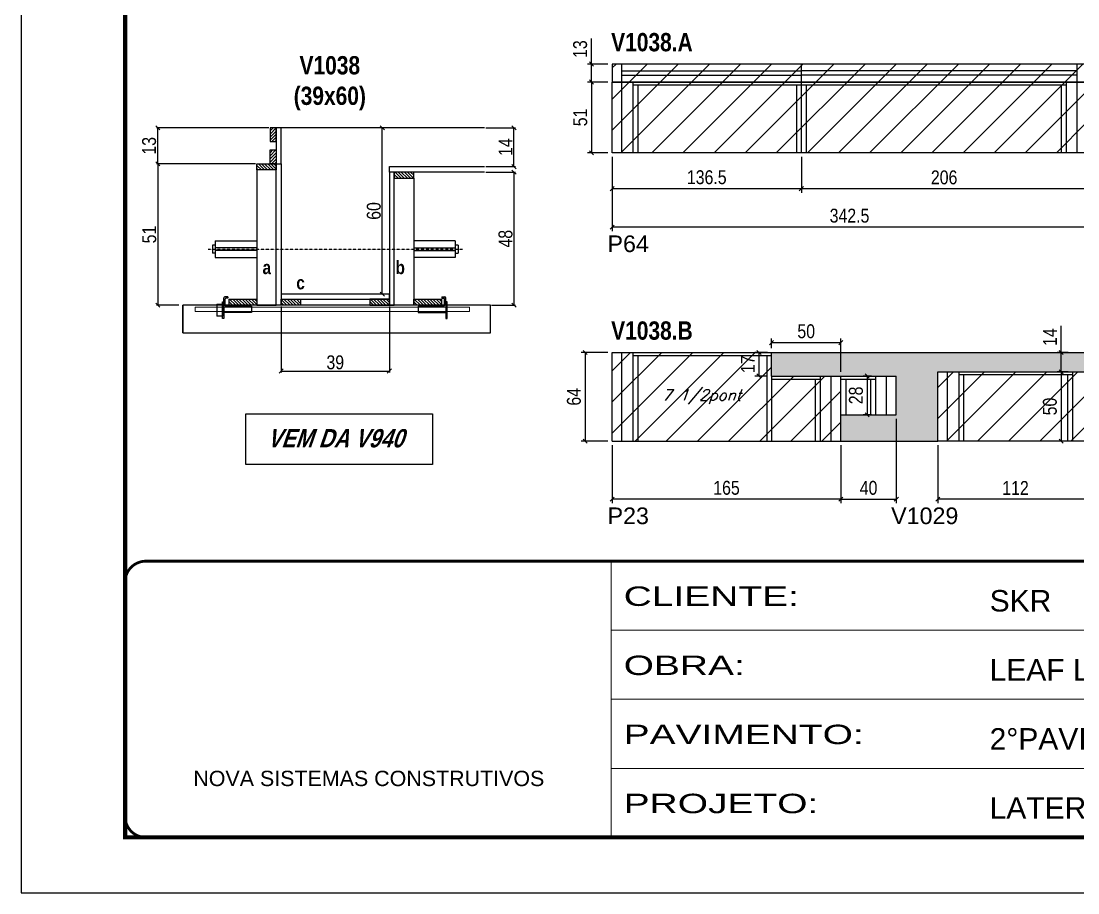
# Model space of a CAD drawing. Extents: x 3309 to 9563, y -2522 to 14608.
# Drawn here: x 4908 to 5670, y 7815 to 8444 of the extents above; entities that cross this region are included whole.
import ezdxf

# ---------------------------------------------------------------- set-up
doc = ezdxf.new("R2010")
doc.units = 0
for name, pattern in [('CONTINUO', [0]), ('DASHED', [0.75, 0.5, -0.25]), ('HIDDEN', [0.375, 0.25, -0.125])]:
    doc.linetypes.add(name, pattern=pattern)
for name, color, linetype in [('5', 5, 'Continuous'), ('barrote', 251, 'Continuous'), ('COTA', 241, 'Continuous'), ('detalhes', 4, 'Continuous'), ('NOMENCLATURA', 7, 'Continuous'), ('Painéis', 200, 'Continuous'), ('presilha', 1, 'Continuous'), ('SARR_2.2x10', 60, 'Continuous'), ('SARR_2.2x7', 40, 'Continuous'), ('SARR_3.5x7', 81, 'Continuous'), ('SARR_EDITAR', 141, 'Continuous'), ('TENSOR', 3, 'Continuous'), ('texto', 7, 'Continuous')]:
    doc.layers.add(name, color=color, linetype=linetype)
for name, color, linetype, lineweight in [('CONCRETO', 251, 'Continuous', 25), ('Folhas', 255, 'Continuous', 9), ('Hachura', 251, 'Continuous', 9), ('SARRAFO DE PRESSAO', 251, 'DASHED', 9), ('SCO-___-LAJ', 2, 'Continuous', 0)]:
    doc.layers.add(name, color=color, linetype=linetype, lineweight=lineweight)
doc.layers.add('Laje_Perimetro', color=7, linetype='Continuous', plot=False)
doc.styles.add('ARIAL', font='arial.ttf')
doc.styles.add('COTA TECNICA', font='techl___.ttf', dxfattribs={"height": 10})
doc.styles.add('COTA TECNICA 2X', font='techl___.ttf', dxfattribs={"height": 10})
doc.styles.add('Romans', font='romans.shx')
doc.styles.get("Standard").update_dxf_attribs({"font": 'arial.ttf'})
doc.styles.add('TECNICA', font='techb___.ttf', dxfattribs={"height": 10})
doc.styles.add('Tecnologia', font='')
doc.styles.get('Tecnologia').set_extended_font_data('Forgotten Futurist')
doc.dimstyles.new('PAINEL', dxfattribs={"dimtxt": 10, "dimasz": 3, "dimexe": 3, "dimexo": 3, "dimgap": 3, "dimtad": 1, "dimdec": 1, "dimzin": 12, "dimdsep": 46, "dimtxsty": 'COTA TECNICA', "dimblk1": 'OBLIQUE', "dimblk2": 'OBLIQUE', "dimsah": 1, "dimcen": 0.9, "dimclrd": 4, "dimclre": 4, "dimclrt": 240, "dimadec": 1, "dimazin": 3, "dimtfac": 1, "dimtdec": 1, "dimtmove": 0, "dimatfit": 3, "dimfxl": 1, "dimtolj": 1, "dimtzin": 12, "dimarcsym": 0})
doc.dimstyles.new('SECAO', dxfattribs={"dimscale": 0.333333, "dimtxt": 5, "dimasz": 9, "dimexe": 3, "dimexo": 3, "dimgap": 3, "dimtad": 1, "dimdec": 1, "dimlfac": 0.5, "dimzin": 12, "dimdsep": 46, "dimtxsty": 'COTA TECNICA 2X', "dimblk1": 'OBLIQUE', "dimblk2": 'OBLIQUE', "dimsah": 1, "dimcen": 0.9, "dimclrd": 4, "dimclre": 4, "dimclrt": 240, "dimadec": 1, "dimazin": 3, "dimtfac": 1, "dimtdec": 1, "dimtmove": 0, "dimatfit": 3, "dimfxl": 1, "dimtolj": 1, "dimtzin": 12, "dimarcsym": 0})
pattern_1 = [(225, (128604.0643, 41461.1417), (1.122532015, -1.122532015), [])]

# ---------------------------------------------------------------- blocks, each defined once
blk = doc.blocks.new('9999999999')
at = {"color": 30, "linetype": 'CONTINUO'}
for p, q in [((98564.56, 34230.21), (98564.56, 34429.45)), ((98564.56, 34379.64), (99583.98, 34379.64)), ((98564.56, 34329.83), (99487.98, 34329.83)), ((98564.56, 34280.02), (99487.98, 34280.02))]:
    blk.add_line(p, q, dxfattribs=at)
at = {"color": 30, "linetype": 'CONTINUO', "const_width": 2}
blk.add_lwpolyline([(99583.98, 34230.21), (99583.98, 34414.45, 0.414214), (99568.98, 34429.45), (98228.98, 34429.45, 0.414214), (98213.98, 34414.45), (98213.98, 34245.21, 0.414214), (98228.98, 34230.21), (99583.98, 34230.21)], format="xyb", dxfattribs=at)
at = {"layer": 'Folhas'}
blk.add_lwpolyline([(98138.98, 34190.21), (99623.98, 34190.21), (99623.98, 35240.21), (98138.98, 35240.21)], close=True, dxfattribs=at)
at = {"layer": 'Folhas', "color": 30, "const_width": 3}
blk.add_lwpolyline([(98213.98, 34230.21), (99583.98, 34230.21), (99583.98, 35200.21), (98213.98, 35200.21)], close=True, dxfattribs=at)
at = {"color": 7, "linetype": 'Continuous', "ltscale": 5, "style": 'ARIAL'}
for s, height, p in [('SKR', 15.483, (98837.68, 34393.13)), ('LEAF LOEFGREN', 15.4829, (98837.68, 34343.32)), ('2°PAVIMENTO', 15.4829, (98837.68, 34293.51)), ('NOVA SISTEMAS CONSTRUTIVOS', 11.0592, (98263.19, 34267.21)), ('LATERAIS DE VIGAS', 15.4829, (98837.68, 34243.7))]:
    blk.add_text(s, height=height, dxfattribs=at).set_placement(p)
at = {"layer": 'Folhas', "color": 7, "style": 'Tecnologia', "width": 1.5}
for s, p in [('CLIENTE:', (98573.65, 34397.17)), ('OBRA:', (98573.65, 34347.31)), ('PAVIMENTO:', (98573.65, 34297.5)), ('PROJETO:', (98573.65, 34247.69))]:
    blk.add_text(s, height=14, dxfattribs=at).set_placement(p)
blk = doc.blocks.new('PRESILHA METÁLICA 1')
at = {"layer": 'presilha'}
for p, q in [((0, 13), (6, 13)), ((0, 13), (0, 0)), ((6, 15.5), (7.5, 15.5)), ((6, -2.5), (6, 15.5)), ((6, 13), (6, 0)), ((7.5, 10.6), (7.5, 19.9)), ((7.5, 15.5), (7.5, -2.5)), ((12, 21), (8.6, 21)), ((9, 11.6), (9, 18.9)), ((12, 19.5), (9.6, 19.5)), ((12, 21), (12, 19.5)), ((6, 0), (0, 0)), ((37.5, 4.1), (7.5, 4.1)), ((37.5, 11), (9.6, 11)), ((37.5, 11), (37.5, 4.1)), ((7.5, -2.5), (6, -2.5))]:
    blk.add_line(p, q, dxfattribs=at)
for centre, radius, start, end in [((8.6, 19.9), 1.14, 90, 180), ((9.6, 18.9), 0.57, 90, 180), ((9.6, 11.6), 0.57, 180, 270)]:
    blk.add_arc(centre, radius, start, end, dxfattribs=at)
blk = doc.blocks.new('PRESILHA METÁLICA 2')
at = {"layer": 'presilha'}
for p, q in [((-5.2, 23.5), (-5.2, 22)), ((-5.2, 23.5), (-1.9, 23.5)), ((-30.8, 13.5), (-30.8, 6.6)), ((-30.8, 13.5), (-2.8, 13.5)), ((-5.2, 22), (-2.8, 22)), ((-2.2, 14.1), (-2.2, 21.4)), ((0.8, 18), (-0.8, 18)), ((-0.8, 18), (-0.8, 0)), ((-0.8, 14.6), (-0.8, 22.4)), ((0.8, 0), (0.8, 18)), ((-30.8, 6.6), (-0.8, 6.6)), ((-0.8, 0), (0.8, 0))]:
    blk.add_line(p, q, dxfattribs=at)
for centre, radius, start, end in [((-1.9, 22.4), 1.14, 0, 90), ((-2.8, 21.4), 0.57, 0, 90), ((-2.8, 14.1), 0.57, 270, 0)]:
    blk.add_arc(centre, radius, start, end, dxfattribs=at)
blk = doc.blocks.new('_Oblique')
at = {"color": 0, "linetype": 'ByBlock', "lineweight": -2}
blk.add_line((-0.5, -0.5), (0.5, 0.5), dxfattribs=at)
blk = doc.blocks.new('*D779')
at = {"layer": 'COTA', "color": 4, "lineweight": -2, "transparency": 16777216}
for p, q in [((5076.89, 8340.8), (5005.45, 8340.8)), ((5006.45, 8340.8), (5006.45, 8238.8)), ((5021.68, 8238.8), (5005.45, 8238.8))]:
    blk.add_line(p, q, dxfattribs=at)
at = {"layer": 'Defpoints', "color": 0, "transparency": 16777216}
for p in [(5077.89, 8340.8), (5006.45, 8238.8), (5022.68, 8238.8)]:
    blk.add_point(p, dxfattribs=at)
at = {"layer": 'COTA', "color": 4, "lineweight": -2, "transparency": 16777216, "xscale": 3, "yscale": 3, "zscale": 3}
for p, rotation in [((5006.45, 8340.8), 90), ((5006.45, 8238.8), 270)]:
    blk.add_blockref('_Oblique', p, dxfattribs=dict(at, rotation=rotation))
at = {"layer": 'COTA', "color": 240, "transparency": 16777216, "insert": (5000.34, 8289.8), "char_height": 10, "attachment_point": 5, "rotation": 90, "style": 'COTA TECNICA 2X'}
blk.add_mtext('\\A1;51', dxfattribs=at)
blk = doc.blocks.new('*D780')
at = {"layer": 'COTA', "color": 4, "lineweight": -2, "transparency": 16777216}
for p, q in [((5243.19, 8334.8), (5264.41, 8334.8)), ((5263.41, 8334.8), (5263.41, 8238.8)), ((5247.31, 8238.8), (5264.41, 8238.8))]:
    blk.add_line(p, q, dxfattribs=at)
at = {"layer": 'Defpoints', "color": 0, "transparency": 16777216}
for p in [(5242.19, 8334.8), (5246.31, 8238.8), (5263.41, 8238.8)]:
    blk.add_point(p, dxfattribs=at)
at = {"layer": 'COTA', "color": 4, "lineweight": -2, "transparency": 16777216, "xscale": 3, "yscale": 3, "zscale": 3}
for p, rotation in [((5263.41, 8334.8), 90), ((5263.41, 8238.8), 270)]:
    blk.add_blockref('_Oblique', p, dxfattribs=dict(at, rotation=rotation))
at = {"layer": 'COTA', "color": 240, "transparency": 16777216, "insert": (5257.32, 8286.8), "char_height": 10, "attachment_point": 5, "rotation": 90, "style": 'COTA TECNICA 2X'}
blk.add_mtext('\\A1;48', dxfattribs=at)
blk = doc.blocks.new('*D781')
at = {"layer": 'COTA', "color": 4, "lineweight": -2, "transparency": 16777216}
for p, q in [((5172.49, 8366.8), (5167.42, 8366.8)), ((5168.42, 8246.8), (5168.42, 8366.8)), ((5172.49, 8246.8), (5167.42, 8246.8))]:
    blk.add_line(p, q, dxfattribs=at)
at = {"layer": 'Defpoints', "color": 0, "transparency": 16777216}
for p in [(5168.42, 8366.8), (5173.49, 8366.8), (5173.49, 8246.8)]:
    blk.add_point(p, dxfattribs=at)
at = {"layer": 'COTA', "color": 4, "lineweight": -2, "transparency": 16777216, "xscale": 3, "yscale": 3, "zscale": 3}
for p, rotation in [((5168.42, 8366.8), 90), ((5168.42, 8246.8), 270)]:
    blk.add_blockref('_Oblique', p, dxfattribs=dict(at, rotation=rotation))
at = {"layer": 'COTA', "color": 240, "transparency": 16777216, "insert": (5162.32, 8306.8), "char_height": 10, "attachment_point": 5, "rotation": 90, "style": 'COTA TECNICA 2X'}
blk.add_mtext('\\A1;60', dxfattribs=at)
blk = doc.blocks.new('*D782')
at = {"layer": 'COTA', "color": 4, "lineweight": -2, "transparency": 16777216}
for p, q in [((5243.19, 8366.8), (5264.41, 8366.8)), ((5263.41, 8338.8), (5263.41, 8366.8)), ((5243.19, 8338.8), (5264.41, 8338.8))]:
    blk.add_line(p, q, dxfattribs=at)
at = {"layer": 'Defpoints', "color": 0, "transparency": 16777216}
for p in [(5242.19, 8366.8), (5263.41, 8366.8), (5242.19, 8338.8)]:
    blk.add_point(p, dxfattribs=at)
at = {"layer": 'COTA', "color": 4, "lineweight": -2, "transparency": 16777216, "xscale": 3, "yscale": 3, "zscale": 3}
for p, rotation in [((5263.41, 8366.8), 90), ((5263.41, 8338.8), 270)]:
    blk.add_blockref('_Oblique', p, dxfattribs=dict(at, rotation=rotation))
at = {"layer": 'COTA', "color": 240, "transparency": 16777216, "insert": (5257.34, 8352.8), "char_height": 10, "attachment_point": 5, "rotation": 90, "style": 'COTA TECNICA 2X'}
blk.add_mtext('\\A1;14', dxfattribs=at)
blk = doc.blocks.new('*D783')
at = {"layer": 'COTA', "color": 4, "lineweight": -2, "transparency": 16777216}
for p, q in [((5086.49, 8366.8), (5005.45, 8366.8)), ((5006.45, 8340.8), (5006.45, 8366.8)), ((5076.89, 8340.8), (5005.45, 8340.8))]:
    blk.add_line(p, q, dxfattribs=at)
at = {"layer": 'Defpoints', "color": 0, "transparency": 16777216}
for p in [(5006.45, 8366.8), (5087.49, 8366.8), (5077.89, 8340.8)]:
    blk.add_point(p, dxfattribs=at)
at = {"layer": 'COTA', "color": 4, "lineweight": -2, "transparency": 16777216, "xscale": 3, "yscale": 3, "zscale": 3}
for p, rotation in [((5006.45, 8366.8), 90), ((5006.45, 8340.8), 270)]:
    blk.add_blockref('_Oblique', p, dxfattribs=dict(at, rotation=rotation))
at = {"layer": 'COTA', "color": 240, "transparency": 16777216, "insert": (5000.23, 8353.8), "char_height": 10, "attachment_point": 5, "rotation": 90, "style": 'COTA TECNICA 2X'}
blk.add_mtext('\\A1;13', dxfattribs=at)
blk = doc.blocks.new('*D784')
at = {"layer": 'COTA', "color": 4, "lineweight": -2, "transparency": 16777216}
for p, q in [((5095.49, 8237.8), (5095.49, 8190.33)), ((5173.49, 8237.8), (5173.49, 8190.33)), ((5095.49, 8191.33), (5173.49, 8191.33))]:
    blk.add_line(p, q, dxfattribs=at)
at = {"layer": 'Defpoints', "color": 0, "transparency": 16777216}
for p in [(5095.49, 8238.8), (5173.49, 8238.8), (5173.49, 8191.33)]:
    blk.add_point(p, dxfattribs=at)
at = {"layer": 'COTA', "color": 4, "lineweight": -2, "transparency": 16777216, "xscale": 3, "yscale": 3, "zscale": 3, "rotation": 180}
blk.add_blockref('_Oblique', (5095.49, 8191.33), dxfattribs=at)
at = {"layer": 'COTA', "color": 4, "lineweight": -2, "transparency": 16777216, "xscale": 3, "yscale": 3, "zscale": 3}
blk.add_blockref('_Oblique', (5173.49, 8191.33), dxfattribs=at)
at = {"layer": 'COTA', "color": 240, "transparency": 16777216, "insert": (5134.49, 8197.58), "char_height": 10, "attachment_point": 5, "style": 'COTA TECNICA 2X'}
blk.add_mtext('\\A1;39', dxfattribs=at)
blk = doc.blocks.new('*D785')
at = {"layer": 'COTA', "color": 4, "linetype": 'ByBlock', "lineweight": -2, "transparency": 16777216}
for p, q in [((5470.72, 8345.77), (5470.72, 8319.86)), ((5676.72, 8345.77), (5676.72, 8319.86)), ((5676.72, 8322.86), (5470.72, 8322.86))]:
    blk.add_line(p, q, dxfattribs=at)
at = {"layer": 'Defpoints', "color": 0, "linetype": 'ByBlock', "transparency": 16777216}
for p in [(5470.72, 8348.77), (5676.72, 8348.77), (5470.72, 8322.86)]:
    blk.add_point(p, dxfattribs=at)
at = {"layer": 'COTA', "color": 4, "linetype": 'ByBlock', "lineweight": -2, "transparency": 16777216, "xscale": 3, "yscale": 3, "zscale": 3, "rotation": 180}
blk.add_blockref('_Oblique', (5470.72, 8322.86), dxfattribs=at)
at = {"layer": 'COTA', "color": 4, "linetype": 'ByBlock', "lineweight": -2, "transparency": 16777216, "xscale": 3, "yscale": 3, "zscale": 3}
blk.add_blockref('_Oblique', (5676.72, 8322.86), dxfattribs=at)
at = {"layer": 'COTA', "color": 240, "linetype": 'ByBlock', "transparency": 16777216, "insert": (5573.72, 8330.96), "char_height": 10, "attachment_point": 5, "style": 'COTA TECNICA'}
blk.add_mtext('\\A1;206', dxfattribs=at)
blk = doc.blocks.new('*D786')
at = {"layer": 'COTA', "color": 4, "linetype": 'ByBlock', "lineweight": -2, "transparency": 16777216}
for p, q in [((5334.22, 8345.77), (5334.22, 8319.86)), ((5470.72, 8345.77), (5470.72, 8319.86)), ((5470.72, 8322.86), (5334.22, 8322.86))]:
    blk.add_line(p, q, dxfattribs=at)
at = {"layer": 'Defpoints', "color": 0, "linetype": 'ByBlock', "transparency": 16777216}
for p in [(5334.22, 8348.77), (5470.72, 8348.77), (5334.22, 8322.86)]:
    blk.add_point(p, dxfattribs=at)
at = {"layer": 'COTA', "color": 4, "linetype": 'ByBlock', "lineweight": -2, "transparency": 16777216, "xscale": 3, "yscale": 3, "zscale": 3, "rotation": 180}
blk.add_blockref('_Oblique', (5334.22, 8322.86), dxfattribs=at)
at = {"layer": 'COTA', "color": 4, "linetype": 'ByBlock', "lineweight": -2, "transparency": 16777216, "xscale": 3, "yscale": 3, "zscale": 3}
blk.add_blockref('_Oblique', (5470.72, 8322.86), dxfattribs=at)
at = {"layer": 'COTA', "color": 240, "linetype": 'ByBlock', "transparency": 16777216, "insert": (5402.47, 8331.08), "char_height": 10, "attachment_point": 5, "style": 'COTA TECNICA'}
blk.add_mtext('\\A1;136.5', dxfattribs=at)
blk = doc.blocks.new('*D787')
at = {"layer": 'COTA', "color": 4, "linetype": 'ByBlock', "lineweight": -2, "transparency": 16777216}
for p, q in [((5334.22, 8345.77), (5334.22, 8292.15)), ((5676.72, 8345.77), (5676.72, 8292.15)), ((5676.72, 8295.15), (5334.22, 8295.15))]:
    blk.add_line(p, q, dxfattribs=at)
at = {"layer": 'Defpoints', "color": 0, "linetype": 'ByBlock', "transparency": 16777216}
for p in [(5334.22, 8348.77), (5676.72, 8348.77), (5334.22, 8295.15)]:
    blk.add_point(p, dxfattribs=at)
at = {"layer": 'COTA', "color": 4, "linetype": 'ByBlock', "lineweight": -2, "transparency": 16777216, "xscale": 3, "yscale": 3, "zscale": 3, "rotation": 180}
blk.add_blockref('_Oblique', (5334.22, 8295.15), dxfattribs=at)
at = {"layer": 'COTA', "color": 4, "linetype": 'ByBlock', "lineweight": -2, "transparency": 16777216, "xscale": 3, "yscale": 3, "zscale": 3}
blk.add_blockref('_Oblique', (5676.72, 8295.15), dxfattribs=at)
at = {"layer": 'COTA', "color": 240, "linetype": 'ByBlock', "transparency": 16777216, "insert": (5505.47, 8303.37), "char_height": 10, "attachment_point": 5, "style": 'COTA TECNICA'}
blk.add_mtext('\\A1;342.5', dxfattribs=at)
blk = doc.blocks.new('*D790')
at = {"layer": 'COTA', "color": 4, "lineweight": -2, "transparency": 16777216}
for p, q in [((5331.22, 8399.77), (5316.38, 8399.77)), ((5319.38, 8399.77), (5319.38, 8348.77)), ((5331.22, 8348.77), (5316.38, 8348.77))]:
    blk.add_line(p, q, dxfattribs=at)
at = {"layer": 'Defpoints', "color": 0, "transparency": 16777216}
for p in [(5334.22, 8399.77), (5319.38, 8348.77), (5334.22, 8348.77)]:
    blk.add_point(p, dxfattribs=at)
at = {"layer": 'COTA', "color": 4, "lineweight": -2, "transparency": 16777216, "xscale": 3, "yscale": 3, "zscale": 3}
for p, rotation in [((5319.38, 8399.77), 90), ((5319.38, 8348.77), 270)]:
    blk.add_blockref('_Oblique', p, dxfattribs=dict(at, rotation=rotation))
at = {"layer": 'COTA', "color": 240, "transparency": 16777216, "insert": (5311.27, 8374.27), "char_height": 10, "attachment_point": 5, "rotation": 90, "style": 'COTA TECNICA'}
blk.add_mtext('\\A1;51', dxfattribs=at)
blk = doc.blocks.new('*D791')
at = {"layer": 'COTA', "color": 4, "lineweight": -2, "transparency": 16777216}
for p, q in [((5319.38, 8412.77), (5319.38, 8431.29)), ((5331.22, 8412.77), (5316.38, 8412.77)), ((5319.38, 8399.77), (5319.38, 8412.77)), ((5331.22, 8399.77), (5316.38, 8399.77))]:
    blk.add_line(p, q, dxfattribs=at)
at = {"layer": 'Defpoints', "color": 0, "transparency": 16777216}
for p in [(5319.38, 8412.77), (5334.22, 8412.77), (5334.22, 8399.77)]:
    blk.add_point(p, dxfattribs=at)
at = {"layer": 'COTA', "color": 4, "lineweight": -2, "transparency": 16777216, "xscale": 3, "yscale": 3, "zscale": 3}
for p, rotation in [((5319.38, 8412.77), 90), ((5319.38, 8399.77), 270)]:
    blk.add_blockref('_Oblique', p, dxfattribs=dict(at, rotation=rotation))
at = {"layer": 'COTA', "color": 240, "transparency": 16777216, "insert": (5311.17, 8423.53), "char_height": 10, "attachment_point": 5, "rotation": 90, "style": 'COTA TECNICA'}
blk.add_mtext('\\A1;13', dxfattribs=at)
blk = doc.blocks.new('*D921')
at = {"layer": 'COTA', "color": 4, "lineweight": -2, "transparency": 16777216}
for p, q in [((5334.22, 8137.77), (5334.22, 8095.95)), ((5499.22, 8137.77), (5499.22, 8095.95)), ((5499.22, 8098.95), (5334.22, 8098.95))]:
    blk.add_line(p, q, dxfattribs=at)
at = {"layer": 'Defpoints', "color": 0, "transparency": 16777216}
for p in [(5334.22, 8140.77), (5499.22, 8140.77), (5334.22, 8098.95)]:
    blk.add_point(p, dxfattribs=at)
at = {"layer": 'COTA', "color": 4, "lineweight": -2, "transparency": 16777216, "xscale": 3, "yscale": 3, "zscale": 3, "rotation": 180}
blk.add_blockref('_Oblique', (5334.22, 8098.95), dxfattribs=at)
at = {"layer": 'COTA', "color": 4, "lineweight": -2, "transparency": 16777216, "xscale": 3, "yscale": 3, "zscale": 3}
blk.add_blockref('_Oblique', (5499.22, 8098.95), dxfattribs=at)
at = {"layer": 'COTA', "color": 240, "transparency": 16777216, "insert": (5416.72, 8107.06), "char_height": 10, "attachment_point": 5, "style": 'COTA TECNICA'}
blk.add_mtext('\\A1;165', dxfattribs=at)
blk = doc.blocks.new('*D922')
at = {"layer": 'COTA', "color": 4, "lineweight": -2, "transparency": 16777216}
for p, q in [((5569.22, 8137.77), (5569.22, 8095.95)), ((5681.22, 8137.77), (5681.22, 8095.95)), ((5681.22, 8098.95), (5569.22, 8098.95))]:
    blk.add_line(p, q, dxfattribs=at)
at = {"layer": 'Defpoints', "color": 0, "transparency": 16777216}
for p in [(5569.22, 8140.77), (5681.22, 8140.77), (5569.22, 8098.95)]:
    blk.add_point(p, dxfattribs=at)
at = {"layer": 'COTA', "color": 4, "lineweight": -2, "transparency": 16777216, "xscale": 3, "yscale": 3, "zscale": 3, "rotation": 180}
blk.add_blockref('_Oblique', (5569.22, 8098.95), dxfattribs=at)
at = {"layer": 'COTA', "color": 4, "lineweight": -2, "transparency": 16777216, "xscale": 3, "yscale": 3, "zscale": 3}
blk.add_blockref('_Oblique', (5681.22, 8098.95), dxfattribs=at)
at = {"layer": 'COTA', "color": 240, "transparency": 16777216, "insert": (5625.22, 8107.01), "char_height": 10, "attachment_point": 5, "style": 'COTA TECNICA'}
blk.add_mtext('\\A1;112', dxfattribs=at)
blk = doc.blocks.new('*D923')
at = {"layer": 'COTA', "color": 4, "lineweight": -2, "transparency": 16777216}
for p, q in [((5449.22, 8207.77), (5449.22, 8214.87)), ((5449.22, 8211.87), (5499.22, 8211.87)), ((5499.22, 8190.77), (5499.22, 8214.87))]:
    blk.add_line(p, q, dxfattribs=at)
at = {"layer": 'Defpoints', "color": 0, "transparency": 16777216}
for p in [(5499.22, 8211.87), (5449.22, 8204.77), (5499.22, 8187.77)]:
    blk.add_point(p, dxfattribs=at)
at = {"layer": 'COTA', "color": 4, "lineweight": -2, "transparency": 16777216, "xscale": 3, "yscale": 3, "zscale": 3, "rotation": 180}
blk.add_blockref('_Oblique', (5449.22, 8211.87), dxfattribs=at)
at = {"layer": 'COTA', "color": 4, "lineweight": -2, "transparency": 16777216, "xscale": 3, "yscale": 3, "zscale": 3}
blk.add_blockref('_Oblique', (5499.22, 8211.87), dxfattribs=at)
at = {"layer": 'COTA', "color": 240, "transparency": 16777216, "insert": (5474.22, 8219.98), "char_height": 10, "attachment_point": 5, "style": 'COTA TECNICA'}
blk.add_mtext('\\A1;50', dxfattribs=at)
blk = doc.blocks.new('*D924')
at = {"layer": 'COTA', "color": 4, "lineweight": -2, "transparency": 16777216}
for p, q in [((5446.22, 8204.77), (5437.21, 8204.77)), ((5440.21, 8187.77), (5440.21, 8204.77)), ((5446.22, 8187.77), (5437.21, 8187.77))]:
    blk.add_line(p, q, dxfattribs=at)
at = {"layer": 'Defpoints', "color": 0, "transparency": 16777216}
for p in [(5440.21, 8204.77), (5449.22, 8204.77), (5449.22, 8187.77)]:
    blk.add_point(p, dxfattribs=at)
at = {"layer": 'COTA', "color": 4, "lineweight": -2, "transparency": 16777216, "xscale": 3, "yscale": 3, "zscale": 3}
for p, rotation in [((5440.21, 8204.77), 90), ((5440.21, 8187.77), 270)]:
    blk.add_blockref('_Oblique', p, dxfattribs=dict(at, rotation=rotation))
at = {"layer": 'COTA', "color": 240, "transparency": 16777216, "insert": (5432.14, 8196.27), "char_height": 10, "attachment_point": 5, "rotation": 90, "style": 'COTA TECNICA'}
blk.add_mtext('\\A1;17', dxfattribs=at)
blk = doc.blocks.new('*D925')
at = {"layer": 'COTA', "color": 4, "lineweight": -2, "transparency": 16777216}
for p, q in [((5331.22, 8204.77), (5311.77, 8204.77)), ((5314.77, 8204.77), (5314.77, 8140.77)), ((5331.22, 8140.77), (5311.77, 8140.77))]:
    blk.add_line(p, q, dxfattribs=at)
at = {"layer": 'Defpoints', "color": 0, "transparency": 16777216}
for p in [(5334.22, 8204.77), (5314.77, 8140.77), (5334.22, 8140.77)]:
    blk.add_point(p, dxfattribs=at)
at = {"layer": 'COTA', "color": 4, "lineweight": -2, "transparency": 16777216, "xscale": 3, "yscale": 3, "zscale": 3}
for p, rotation in [((5314.77, 8204.77), 90), ((5314.77, 8140.77), 270)]:
    blk.add_blockref('_Oblique', p, dxfattribs=dict(at, rotation=rotation))
at = {"layer": 'COTA', "color": 240, "transparency": 16777216, "insert": (5306.66, 8172.77), "char_height": 10, "attachment_point": 5, "rotation": 90, "style": 'COTA TECNICA'}
blk.add_mtext('\\A1;64', dxfattribs=at)
blk = doc.blocks.new('*D926')
at = {"layer": 'COTA', "color": 4, "lineweight": -2, "transparency": 16777216}
for p, q in [((5539.22, 8156.77), (5539.22, 8095.95)), ((5499.22, 8137.77), (5499.22, 8095.95)), ((5499.22, 8098.95), (5539.22, 8098.95))]:
    blk.add_line(p, q, dxfattribs=at)
at = {"layer": 'Defpoints', "color": 0, "transparency": 16777216}
for p in [(5539.22, 8159.77), (5499.22, 8140.77), (5539.22, 8098.95)]:
    blk.add_point(p, dxfattribs=at)
at = {"layer": 'COTA', "color": 4, "lineweight": -2, "transparency": 16777216, "xscale": 3, "yscale": 3, "zscale": 3, "rotation": 180}
blk.add_blockref('_Oblique', (5499.22, 8098.95), dxfattribs=at)
at = {"layer": 'COTA', "color": 4, "lineweight": -2, "transparency": 16777216, "xscale": 3, "yscale": 3, "zscale": 3}
blk.add_blockref('_Oblique', (5539.22, 8098.95), dxfattribs=at)
at = {"layer": 'COTA', "color": 240, "transparency": 16777216, "insert": (5519.22, 8107.05), "char_height": 10, "attachment_point": 5, "style": 'COTA TECNICA'}
blk.add_mtext('\\A1;40', dxfattribs=at)
blk = doc.blocks.new('*D927')
at = {"layer": 'COTA', "color": 4, "lineweight": -2, "transparency": 16777216}
for p, q in [((5521.22, 8187.77), (5515.23, 8187.77)), ((5518.23, 8187.77), (5518.23, 8159.77)), ((5521.22, 8159.77), (5515.23, 8159.77))]:
    blk.add_line(p, q, dxfattribs=at)
at = {"layer": 'Defpoints', "color": 0, "transparency": 16777216}
for p in [(5524.22, 8187.77), (5518.23, 8159.77), (5524.22, 8159.77)]:
    blk.add_point(p, dxfattribs=at)
at = {"layer": 'COTA', "color": 4, "lineweight": -2, "transparency": 16777216, "xscale": 3, "yscale": 3, "zscale": 3}
for p, rotation in [((5518.23, 8187.77), 90), ((5518.23, 8159.77), 270)]:
    blk.add_blockref('_Oblique', p, dxfattribs=dict(at, rotation=rotation))
at = {"layer": 'COTA', "color": 240, "transparency": 16777216, "insert": (5510.13, 8173.77), "char_height": 10, "attachment_point": 5, "rotation": 90, "style": 'COTA TECNICA'}
blk.add_mtext('\\A1;28', dxfattribs=at)
blk = doc.blocks.new('*D933')
at = {"layer": 'COTA', "color": 4, "lineweight": -2, "transparency": 16777216}
for p, q in [((5663.22, 8190.77), (5655.15, 8190.77)), ((5658.15, 8190.77), (5658.15, 8140.77)), ((5663.22, 8140.77), (5655.15, 8140.77))]:
    blk.add_line(p, q, dxfattribs=at)
at = {"layer": 'Defpoints', "color": 0, "transparency": 16777216}
for p in [(5666.22, 8190.77), (5658.15, 8140.77), (5666.22, 8140.77)]:
    blk.add_point(p, dxfattribs=at)
at = {"layer": 'COTA', "color": 4, "lineweight": -2, "transparency": 16777216, "xscale": 3, "yscale": 3, "zscale": 3}
for p, rotation in [((5658.15, 8190.77), 90), ((5658.15, 8140.77), 270)]:
    blk.add_blockref('_Oblique', p, dxfattribs=dict(at, rotation=rotation))
at = {"layer": 'COTA', "color": 240, "transparency": 16777216, "insert": (5650.04, 8165.77), "char_height": 10, "attachment_point": 5, "rotation": 90, "style": 'COTA TECNICA'}
blk.add_mtext('\\A1;50', dxfattribs=at)
blk = doc.blocks.new('*D934')
at = {"layer": 'COTA', "color": 4, "lineweight": -2, "transparency": 16777216}
for p, q in [((5658.15, 8204.77), (5658.15, 8223.89)), ((5663.22, 8204.77), (5655.15, 8204.77)), ((5658.15, 8190.77), (5658.15, 8204.77)), ((5663.22, 8190.77), (5655.15, 8190.77))]:
    blk.add_line(p, q, dxfattribs=at)
at = {"layer": 'Defpoints', "color": 0, "transparency": 16777216}
for p in [(5658.15, 8204.77), (5666.22, 8204.77), (5666.22, 8190.77)]:
    blk.add_point(p, dxfattribs=at)
at = {"layer": 'COTA', "color": 4, "lineweight": -2, "transparency": 16777216, "xscale": 3, "yscale": 3, "zscale": 3}
for p, rotation in [((5658.15, 8204.77), 90), ((5658.15, 8190.77), 270)]:
    blk.add_blockref('_Oblique', p, dxfattribs=dict(at, rotation=rotation))
at = {"layer": 'COTA', "color": 240, "transparency": 16777216, "insert": (5650.08, 8215.83), "char_height": 10, "attachment_point": 5, "rotation": 90, "style": 'COTA TECNICA'}
blk.add_mtext('\\A1;14', dxfattribs=at)

msp = doc.modelspace()

# ---------------------------------------------------------------- hatches: boundary and pattern name
at = {"layer": 'COTA'}
h = msp.add_hatch(dxfattribs=at)
h.set_pattern_fill('AR-CONC', color=256, scale=0.03)
h.set_pattern_definition([(50, (-3170, 675.092), (5.46554, -0.4781726), [0.5715, -6.2865]), (355, (-3170, 675.092), (-1.0573026, 5.7317054), [0.4572, -5.0292175]), (100.451445, (-3169.5445, 675.052), (4.4082374, 5.2535326), [0.4857003, -5.3427073]), (46.1842, (-3170, 676.616), (8.1323712, -1.26127), [0.85725, -9.42975]), (96.63556, (-3169.322, 676.511), (7.122124, 7.422784), [0.7285507, -8.014068]), (351.18415, (-3170, 676.616), (7.122124, 7.422784), [0.685799, -7.543792]), (21, (-3169.238, 676.235), (4.5484317, -3.067956), [0.5715, -6.2865]), (326, (-3169.238, 676.235), (1.8540609, 5.525639), [0.4572, -5.0292]), (71.451445, (-3168.859, 675.9794), (6.4024926, 2.457683), [0.4857003, -5.342698]), (37.5, (-3170, 675.092), (0.0926581, 2.53665117), [0, -4.96824, 0, -5.1054, 0, -5.04825]), (7.5, (-3170, 675.092), (2.0045899, 3.00541724), [0, -2.91084, 0, -4.85394, 0, -1.92405]), (327.5, (-3171.6993, 675.092), (4.06771786, -0.17186232), [0, -1.905, 0, -5.9436, 0, -7.8867]), (317.5, (-3172.4613, 675.092), (4.4438754, 0.7627947), [0, -2.4765, 0, -3.94716, 0, -5.6007])])
h.paths.add_polyline_path([(5539.22, 8159.77), (5499.22, 8159.77), (5499.22, 8140.77), (5569.22, 8140.77), (5569.22, 8190.77), (5681.22, 8190.77), (5681.22, 8140.77), (5711.22, 8140.77), (5711.22, 8188.77), (5910.72, 8188.77), (5910.72, 8204.77), (5449.22, 8204.77), (5449.22, 8187.77), (5539.22, 8187.77)])
at = {"layer": 'Hachura', "linetype": 'ByBlock'}
h = msp.add_hatch(dxfattribs=at)
h.set_pattern_fill('ANSI31', color=256, scale=5)
h.paths.add_polyline_path([(5334.22, 8399.77), (5334.22, 8348.77), (5470.72, 8348.77), (5470.72, 8399.77)])
h.paths.add_polyline_path([(5470.72, 8399.77), (5470.72, 8412.77), (5334.22, 8412.77), (5334.22, 8399.77)])
h.paths.add_polyline_path([(5470.72, 8412.77), (5470.72, 8399.77), (5676.72, 8399.77), (5676.72, 8412.77)])
h.paths.add_polyline_path([(5470.72, 8399.77), (5470.72, 8348.77), (5676.72, 8348.77), (5676.72, 8399.77)])
h.paths.add_polyline_path([(5915.72, 8348.77), (5915.72, 8412.77), (5706.72, 8412.77), (5706.72, 8348.77)])
h = msp.add_hatch(dxfattribs=at)
h.set_pattern_fill('ANSI31', color=256, scale=5)
h.set_pattern_definition([(45, (-3170, 675.092), (-11.22532, 11.22532), [])])
h.paths.add_polyline_path([(5499.22, 8140.77), (5499.22, 8187.77), (5449.22, 8187.77), (5449.22, 8204.77), (5334.22, 8204.77), (5334.22, 8140.77)])
h.paths.add_polyline_path([(5569.22, 8190.77), (5569.22, 8140.77), (5681.22, 8140.77), (5681.22, 8190.77)])
h.paths.add_polyline_path([(5711.22, 8188.77), (5711.22, 8140.77), (5908.72, 8140.77), (5908.72, 8188.77)])
at = {"layer": 'SARR_2.2x10'}
h = msp.add_hatch(dxfattribs=at)
h.set_pattern_fill('ANSI31', color=256, scale=0.5, angle=90)
h.set_pattern_definition([(135, (38251.4333, -115273.3667), (-1.122532015, -1.122532015), [])])
h.paths.add_polyline_path([(5057.89, 8243.2), (5057.89, 8238.8), (5077.89, 8238.8), (5077.89, 8243.2)])
h = msp.add_hatch(dxfattribs=at)
h.set_pattern_fill('ANSI31', color=256, scale=0.5, angle=90)
h.set_pattern_definition([(135, (38384.6333, -115273.3667), (-1.122532015, -1.122532015), [])])
h.paths.add_polyline_path([(5191.09, 8243.2), (5191.09, 8238.8), (5211.09, 8238.8), (5211.09, 8243.2)])
at = {"layer": 'SARR_2.2x7'}
h = msp.add_hatch(dxfattribs=at)
h.set_pattern_fill('ANSI31', color=256, scale=0.5, angle=180)
h.set_pattern_definition(pattern_1)
h.paths.add_polyline_path([(5087.49, 8356.8), (5091.89, 8356.8), (5091.89, 8366.8), (5087.49, 8366.8)])
h = msp.add_hatch(dxfattribs=at)
h.set_pattern_fill('ANSI31', color=256, scale=0.5, angle=180)
h.set_pattern_definition(pattern_1)
h.paths.add_polyline_path([(5087.49, 8350.8), (5091.89, 8350.8), (5091.89, 8340.8), (5087.49, 8340.8)])
h = msp.add_hatch(dxfattribs=at)
h.set_pattern_fill('ANSI31', color=256, scale=0.5, angle=90)
h.set_pattern_definition([(135, (38265.4333, -115175.7667), (-1.122532015, -1.122532015), [])])
h.paths.add_polyline_path([(5091.89, 8340.8), (5091.89, 8336.4), (5077.89, 8336.4), (5077.89, 8340.8)])
h = msp.add_hatch(dxfattribs=at)
h.set_pattern_fill('ANSI31', color=256, scale=0.5, angle=90)
h.set_pattern_definition([(135, (38285.4333, -115181.7667), (-1.122532015, -1.122532015), [])])
h.paths.add_polyline_path([(5177.09, 8334.8), (5177.09, 8330.4), (5191.09, 8330.4), (5191.09, 8334.8)])
h = msp.add_hatch(dxfattribs=at)
h.set_pattern_fill('ANSI31', color=256, scale=0.5, angle=90)
h.set_pattern_definition([(135, (38331.0333, -115273.3667), (-1.122532015, -1.122532015), [])])
h.paths.add_polyline_path([(5109.49, 8238.8), (5109.49, 8243.2), (5095.49, 8243.2), (5095.49, 8238.8)])
h = msp.add_hatch(dxfattribs=at)
h.set_pattern_fill('ANSI31', color=256, scale=0.5, angle=90)
h.set_pattern_definition([(135, (38371.0333, -115273.3667), (-1.122532015, -1.122532015), [])])
h.paths.add_polyline_path([(5159.49, 8243.2), (5159.49, 8238.8), (5173.49, 8238.8), (5173.49, 8243.2)])

# ---------------------------------------------------------------- linework, layer by layer
at = {"ltscale": 3}
for p, q in [((5045.89, 8282.25), (5045.89, 8276.25)), ((5047.89, 8282.25), (5045.89, 8282.25)), ((5047.89, 8285.25), (5047.89, 8273.25)), ((5047.89, 8285.25), (5077.89, 8285.25)), ((5077.89, 8280.25), (5047.89, 8280.25)), ((5221.09, 8285.25), (5191.09, 8285.25)), ((5191.09, 8280.25), (5221.09, 8280.25)), ((5221.09, 8285.25), (5221.09, 8273.25)), ((5223.09, 8282.25), (5221.09, 8282.25)), ((5223.09, 8282.25), (5223.09, 8276.25)), ((5047.89, 8276.25), (5045.89, 8276.25)), ((5077.89, 8278.25), (5047.89, 8278.25)), ((5047.89, 8273.25), (5077.89, 8273.25)), ((5191.09, 8278.25), (5221.09, 8278.25)), ((5221.09, 8273.25), (5191.09, 8273.25)), ((5221.09, 8276.25), (5223.09, 8276.25))]:
    msp.add_line(p, q, dxfattribs=at)
at = {"layer": 'barrote'}
msp.add_lwpolyline([(5024.44, 8218.8), (5246.36, 8218.8), (5246.36, 8238.8), (5024.44, 8238.8)], close=True, dxfattribs=at)
at = {"layer": 'CONCRETO', "linetype": 'Continuous'}
msp.add_line((5242.19, 8366.8), (5095.49, 8366.8), dxfattribs=at)
at = {"layer": 'COTA'}
for p, q in [((5449.22, 8204.77), (5910.72, 8204.77)), ((5449.22, 8187.77), (5449.22, 8140.77)), ((5499.22, 8140.77), (5569.22, 8140.77))]:
    msp.add_line(p, q, dxfattribs=at)
at = {"layer": 'detalhes', "color": 250}
msp.add_line((5024.44, 8218.8), (5024.44, 8238.8), dxfattribs=at)
at = {"layer": 'Laje_Perimetro'}
msp.add_lwpolyline([(6392.87, 8864.98), (4907.87, 8864.98), (4907.87, 7814.98), (6392.87, 7814.98)], close=True, dxfattribs=at)
at = {"layer": 'NOMENCLATURA', "elevation": 0}
msp.add_lwpolyline([(5070.06, 8160.44), (5204.6, 8160.44), (5204.6, 8123.98), (5070.06, 8123.98)], close=True, dxfattribs=at)
at = {"layer": 'Painéis', "linetype": 'ByBlock'}
for p, q in [((5470.72, 8348.77), (5470.72, 8412.77)), ((5676.72, 8399.77), (5334.22, 8399.77)), ((5334.22, 8348.77), (5334.22, 8399.77)), ((5676.72, 8348.77), (5334.22, 8348.77)), ((5334.22, 8204.77), (5449.22, 8204.77)), ((5334.22, 8140.77), (5334.22, 8204.77)), ((5449.22, 8187.77), (5449.22, 8204.77)), ((5449.22, 8187.77), (5539.22, 8187.77)), ((5499.22, 8140.77), (5499.22, 8187.77)), ((5539.22, 8159.77), (5539.22, 8187.77)), ((5569.22, 8140.77), (5569.22, 8190.77)), ((5569.22, 8190.77), (5681.22, 8190.77)), ((5499.22, 8159.77), (5539.22, 8159.77)), ((5334.22, 8140.77), (5499.22, 8140.77)), ((5681.22, 8140.77), (5569.22, 8140.77))]:
    msp.add_line(p, q, dxfattribs=at)
at = {"layer": 'Painéis', "linetype": 'ByBlock', "elevation": 0}
msp.add_lwpolyline([(5334.22, 8399.77), (5676.72, 8399.77), (5676.72, 8412.77), (5334.22, 8412.77)], close=True, dxfattribs=at)
at = {"layer": 'Painéis', "linetype": 'Continuous'}
for points in [[(5091.89, 8340.8), (5095.49, 8340.8), (5095.49, 8366.8), (5091.89, 8366.8)], [(5091.89, 8238.8), (5091.89, 8340.8), (5095.49, 8340.8), (5095.49, 8238.8)], [(5177.09, 8238.8), (5177.09, 8334.8), (5173.49, 8334.8), (5173.49, 8238.8)], [(5173.49, 8246.8), (5095.49, 8246.8), (5095.49, 8243.2), (5173.49, 8243.2)]]:
    msp.add_lwpolyline(points, close=True, dxfattribs=at)
at = {"layer": 'Painéis', "linetype": 'Continuous', "elevation": 0}
msp.add_lwpolyline([(5242.19, 8334.8), (5173.49, 8334.8), (5173.49, 8338.8), (5242.19, 8338.8)], dxfattribs=at)
at = {"layer": 'SARR_2.2x10'}
for points in [[(5057.89, 8243.2), (5077.89, 8243.2), (5077.89, 8238.8), (5057.89, 8238.8)], [(5191.09, 8243.2), (5211.09, 8243.2), (5211.09, 8238.8), (5191.09, 8238.8)]]:
    msp.add_lwpolyline(points, close=True, dxfattribs=at)
at = {"layer": 'SARR_2.2x7', "linetype": 'Continuous'}
for p, q in [((5341.22, 8399.77), (5341.22, 8412.77)), ((5669.72, 8399.77), (5669.72, 8412.77)), ((5341.22, 8348.77), (5341.22, 8399.77)), ((5470.72, 8397.57), (5349.22, 8397.57)), ((5661.72, 8397.57), (5470.72, 8397.57)), ((5669.72, 8348.77), (5669.72, 8399.77)), ((5341.22, 8140.77), (5341.22, 8204.77)), ((5349.22, 8202.57), (5449.22, 8202.57)), ((5492.22, 8140.77), (5492.22, 8187.77)), ((5532.22, 8159.77), (5532.22, 8187.77)), ((5576.22, 8140.77), (5576.22, 8190.77)), ((5666.22, 8188.57), (5584.22, 8188.57)), ((5449.22, 8185.57), (5484.22, 8185.57)), ((5499.22, 8185.57), (5524.22, 8185.57))]:
    msp.add_line(p, q, dxfattribs=at)
at = {"layer": 'SARR_2.2x7'}
for points in [[(5087.49, 8366.8), (5087.49, 8356.8), (5091.89, 8356.8), (5091.89, 8366.8)], [(5087.49, 8340.8), (5087.49, 8350.8), (5091.89, 8350.8), (5091.89, 8340.8)], [(5095.49, 8243.2), (5109.49, 8243.2), (5109.49, 8238.8), (5095.49, 8238.8)], [(5173.49, 8243.2), (5159.49, 8243.2), (5159.49, 8238.8), (5173.49, 8238.8)]]:
    msp.add_lwpolyline(points, close=True, dxfattribs=at)
at = {"layer": 'SARR_2.2x7', "elevation": 0}
for points in [[(5077.89, 8340.8), (5091.89, 8340.8), (5091.89, 8336.4), (5077.89, 8336.4)], [(5191.09, 8334.8), (5177.09, 8334.8), (5177.09, 8330.4), (5191.09, 8330.4)]]:
    msp.add_lwpolyline(points, close=True, dxfattribs=at)
at = {"layer": 'SARR_3.5x7'}
for p, q in [((5349.22, 8399.77), (5349.22, 8348.77)), ((5352.72, 8397.57), (5352.72, 8348.77)), ((5467.22, 8397.57), (5467.22, 8348.77)), ((5474.22, 8397.57), (5474.22, 8348.77)), ((5658.22, 8397.57), (5658.22, 8348.77)), ((5661.72, 8399.77), (5661.72, 8348.77)), ((5349.22, 8204.77), (5349.22, 8140.77)), ((5352.72, 8202.57), (5352.72, 8140.77)), ((5445.72, 8202.57), (5445.72, 8140.77)), ((5484.22, 8187.77), (5484.22, 8140.77)), ((5524.22, 8187.77), (5524.22, 8159.77)), ((5584.22, 8190.77), (5584.22, 8140.77)), ((5587.72, 8188.57), (5587.72, 8140.77)), ((5662.72, 8188.57), (5662.72, 8140.77)), ((5666.22, 8190.77), (5666.22, 8140.77)), ((5480.72, 8185.57), (5480.72, 8140.77)), ((5502.72, 8185.57), (5502.72, 8159.77)), ((5520.72, 8185.57), (5520.72, 8159.77))]:
    msp.add_line(p, q, dxfattribs=at)
for points in [[(5091.89, 8336.4), (5077.89, 8336.4), (5077.89, 8238.8), (5091.89, 8238.8)], [(5177.09, 8330.4), (5191.09, 8330.4), (5191.09, 8238.8), (5177.09, 8238.8)]]:
    msp.add_lwpolyline(points, close=True, dxfattribs=at)
at = {"layer": 'SARR_EDITAR'}
for p, q in [((5341.22, 8407.77), (5470.72, 8407.77)), ((5341.22, 8404.77), (5470.72, 8404.77)), ((5669.72, 8407.77), (5470.72, 8407.77)), ((5669.72, 8404.77), (5470.72, 8404.77))]:
    msp.add_line(p, q, dxfattribs=at)
at = {"layer": 'SCO-___-LAJ', "color": 1}
msp.add_lwpolyline([(5033.44, 8237.47), (5231.28, 8237.47), (5231.28, 8234.27), (5033.44, 8234.27)], close=True, dxfattribs=at)
at = {"layer": 'TENSOR', "linetype": 'HIDDEN', "ltscale": 0.5}
msp.add_line((5042.89, 8279.25), (5226.4, 8279.25), dxfattribs=at)

# ---------------------------------------------------------------- block references
at = {"layer": 'presilha', "xscale": 0.6666666666666666, "yscale": 0.6666666666666666, "zscale": 0.6666666666666666}
for name, p in [('PRESILHA METÁLICA 1', (5049.03, 8230.84)), ('PRESILHA METÁLICA 2', (5214.77, 8229.17))]:
    msp.add_blockref(name, p, dxfattribs=at)
at = {"layer": 'SARRAFO DE PRESSAO', "color": 6, "linetype": 'ByBlock'}
msp.add_blockref('9999999999', (-93231.11, -26375.22), dxfattribs=at)

# ---------------------------------------------------------------- texts
at = {"layer": '5', "linetype": 'Continuous'}
for s, p in [('P64', (5330.88, 8277.14)), ('P23', (5330.93, 8080.94)), ('V1029', (5535.5, 8080.94))]:
    msp.add_text(s, height=12, rotation=359.99996, dxfattribs=at).set_placement(p)
at = {"layer": 'detalhes', "style": 'TECNICA'}
for s, p in [('b', (5177.99, 8261.23)), ('a', (5082.02, 8261.24)), ('c', (5106.39, 8250.27))]:
    msp.add_text(s, height=9.6, dxfattribs=at).set_placement(p)
at = {"layer": 'NOMENCLATURA', "style": 'TECNICA'}
for s, p in [('V1038.A', (5333.5, 8421.96)), ('V1038.B', (5333.5, 8213.96))]:
    msp.add_text(s, height=13.2, dxfattribs=at).set_placement(p)
at = {"layer": 'NOMENCLATURA', "insert": (5130.55, 8418.5), "char_height": 13.2, "attachment_point": 2, "style": 'TECNICA'}
msp.add_mtext_dynamic_manual_height_columns('V1038\\P(39x60)', width=300.2766, gutter_width=1, heights=[0], dxfattribs=at)
at = {"layer": 'NOMENCLATURA', "insert": (5134.49, 8149.48), "char_height": 13.2, "width": 300.2766, "attachment_point": 2, "style": 'TECNICA'}
msp.add_mtext('{\\Q19;VEM DA V940}', dxfattribs=at)
at = {"layer": 'texto', "color": 2, "insert": (5398.72, 8172.77), "char_height": 8, "attachment_point": 5, "style": 'Romans'}
msp.add_mtext('{\\Q19;\\C256;7 1/2pont}', dxfattribs=at)

# ---------------------------------------------------------------- dimensions: what is measured, and where the dimension line sits
at = {"layer": 'COTA'}
for base, p1, p2, dimstyle, picture, middle in [((5319.38, 8412.77), (5334.22, 8399.77), (5334.22, 8412.77), 'PAINEL', '*D791', (5311.17, 8423.53)), ((5319.38, 8348.77), (5334.22, 8399.77), (5334.22, 8348.77), 'PAINEL', '*D790', (5311.27, 8374.27)), ((5006.45, 8366.8), (5077.89, 8340.8), (5087.49, 8366.8), 'SECAO', '*D783', (5000.23, 8353.8)), ((5168.42, 8366.8), (5173.49, 8246.8), (5173.49, 8366.8), 'SECAO', '*D781', (5162.32, 8306.8)), ((5263.41, 8366.8), (5242.19, 8338.8), (5242.19, 8366.8), 'SECAO', '*D782', (5257.34, 8352.8)), ((5006.45, 8238.8, 0), (5077.89, 8340.8), (5022.68, 8238.8, 0), 'SECAO', '*D779', (5000.34, 8289.8, 0)), ((5263.41, 8238.8, 0), (5242.19, 8334.8), (5246.31, 8238.8, 0), 'SECAO', '*D780', (5257.32, 8286.8, 0)), ((5658.15, 8204.77), (5666.22, 8190.77), (5666.22, 8204.77), 'PAINEL', '*D934', (5650.08, 8215.83)), ((5314.77, 8140.77), (5334.22, 8204.77), (5334.22, 8140.77), 'PAINEL', '*D925', (5306.66, 8172.77)), ((5440.21, 8204.77), (5449.22, 8187.77), (5449.22, 8204.77), 'PAINEL', '*D924', (5432.14, 8196.27)), ((5518.23, 8159.77), (5524.22, 8187.77), (5524.22, 8159.77), 'PAINEL', '*D927', (5510.13, 8173.77)), ((5658.15, 8140.77), (5666.22, 8190.77), (5666.22, 8140.77), 'PAINEL', '*D933', (5650.04, 8165.77))]:
    dim = msp.add_linear_dim(base=base, p1=p1, p2=p2, angle=90, dimstyle=dimstyle, dxfattribs=at)
    dim.commit()
    dim.dimension.update_dxf_attribs({"geometry": picture, "text_midpoint": middle})
at = {"layer": 'COTA', "linetype": 'ByBlock'}
dim = msp.add_linear_dim(base=(5334.22, 8322.86), p1=(5470.72, 8348.77), p2=(5334.22, 8348.77), angle=180, dimstyle='PAINEL', override={"dimtmove": 1}, dxfattribs=at)
dim.commit()
dim.dimension.update_dxf_attribs({"geometry": '*D786', "text_midpoint": (5402.47, 8331.08)})
for base, p2, picture, middle in [((5334.22, 8295.15), (5334.22, 8348.77), '*D787', (5505.47, 8303.37)), ((5470.72, 8322.86), (5470.72, 8348.77), '*D785', (5573.72, 8330.96))]:
    dim = msp.add_linear_dim(base=base, p1=(5676.72, 8348.77), p2=p2, angle=180, dimstyle='PAINEL', dxfattribs=at)
    dim.commit()
    dim.dimension.update_dxf_attribs({"geometry": picture, "text_midpoint": middle})
at = {"layer": 'COTA'}
for base, p1, p2, dimstyle, picture, middle in [((5173.49, 8191.33), (5095.49, 8238.8), (5173.49, 8238.8), 'SECAO', '*D784', (5134.49, 8197.58)), ((5499.22, 8211.87), (5449.22, 8204.77), (5499.22, 8187.77), 'PAINEL', '*D923', (5474.22, 8219.98)), ((5539.22, 8098.95), (5499.22, 8140.77), (5539.22, 8159.77), 'PAINEL', '*D926', (5519.22, 8107.05)), ((5334.22, 8098.95), (5499.22, 8140.77), (5334.22, 8140.77), 'PAINEL', '*D921', (5416.72, 8107.06)), ((5569.22, 8098.95), (5681.22, 8140.77), (5569.22, 8140.77), 'PAINEL', '*D922', (5625.22, 8107.01))]:
    dim = msp.add_linear_dim(base=base, p1=p1, p2=p2, dimstyle=dimstyle, dxfattribs=at)
    dim.commit()
    dim.dimension.update_dxf_attribs({"geometry": picture, "text_midpoint": middle})

doc.saveas('drawing.dxf')
